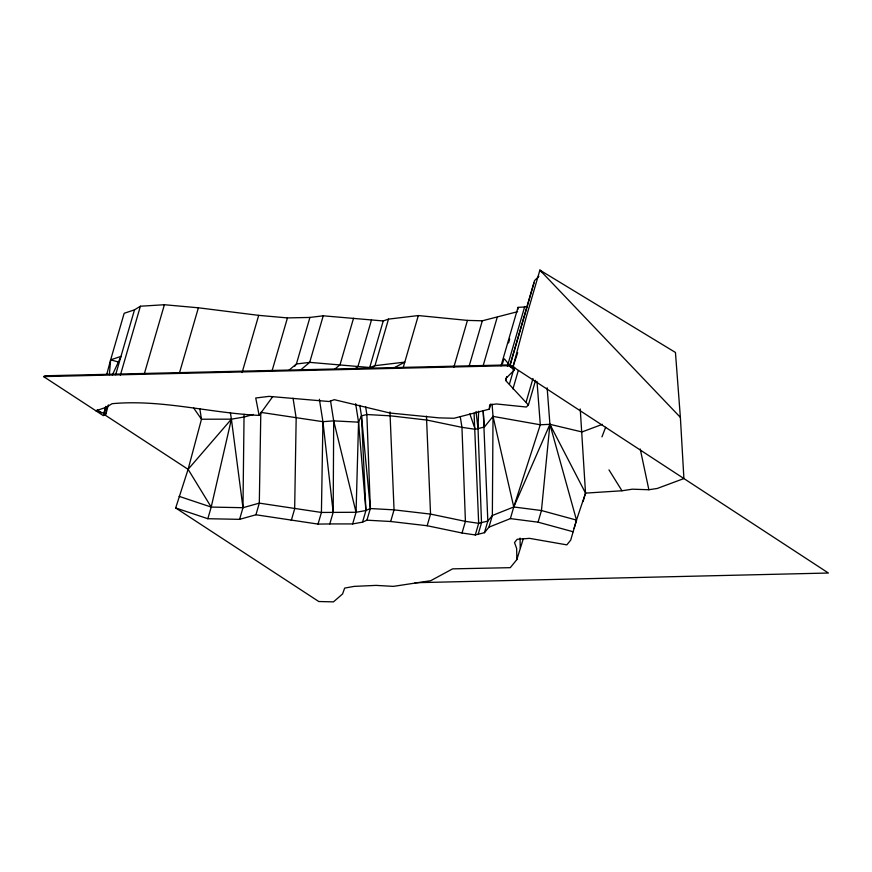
<?xml version="1.0" encoding="UTF-8"?>
<svg xmlns="http://www.w3.org/2000/svg" width="872" height="872" viewBox="0 0 872 872"><rect width="100%" height="100%" fill="white"/><g stroke="black" fill="none" stroke-linecap="round" stroke-linejoin="round"><path stroke-width="1.31" d="M199.808 408.663L201.476 419.225L188.101 469.332L175.686 507.962L207.83 518.72L239.593 519.341L255.932 514.774L318.04 524.094L329.801 523.93L333.18 512.289L333.693 420.871L330.564 401.076M492.091 404.227L493.018 416.391L492.353 515.494L488.974 527.135L484.44 532.705L475.295 534.95L462.04 532.999L427.16 525.74L390.667 521.5L366.938 520.181L362.545 522.154L352.67 523.919L329.801 523.93M239.593 519.341L242.972 507.7L244.062 414.298M319.381 399.245L322.923 421.688L321.419 512.453L318.04 524.094M352.67 523.919L356.059 512.278L358.555 422.157L355.645 403.682M478.129 534.471L481.508 522.84L478.041 428.817L478.608 411.203M106.537 407.17L105.948 413.938L103.321 415.639L43.6 376.595L45.017 375.788L510.044 364.878L828.4 573.024L415.039 582.725M109.36 374.709L110.646 359.831L124.173 313.277L134.495 309.854L140.392 306.225L164.394 304.731L198.391 307.794L258.701 315.359L287.444 317.909L309.92 317.441L323.229 315.806L383.244 320.951L388.498 319.119L418.32 315.555L467.436 320.395L482.314 320.798L517.608 311.685M108.368 404.913L105.948 413.938L95.855 410.756L106.177 407.333L112.074 403.692C161.375 399.114 209.989 413.066 259.126 415.388L255.736 398.003L269.045 396.368L329.06 401.512L334.314 399.681L389.991 413.034L439.117 417.873L453.996 418.266L489.29 409.164L489.683 404.859L496.43 403.965L526.35 407.028L528.399 405.011L535.572 380.323M517.805 309.538L518.012 307.38L527.331 306.781M547.147 387.8L549.916 424.315L541.447 510.534L538.057 522.175L510.382 518.611L488.974 527.135M528.399 405.011L505.673 380.508L506.196 378.11L514 370.393L514.763 367.788M207.83 518.72L211.209 507.079L231.407 419.16L230.361 412.554M106.875 373.968L110.646 359.831L120.968 356.408L112.401 374.938M580.24 408.957L585.526 493.116L576.501 520.104L541.447 510.534L513.761 506.97L492.353 515.494L487.83 521.064L478.673 523.309L465.419 521.369L430.539 514.099L394.046 509.858L370.328 508.54L365.924 510.523L356.059 512.278L321.419 512.453L259.311 503.133L242.972 507.7L211.209 507.079L188.101 469.332L103.746 414.189L105.806 406.472M103.714 414.167L105.785 406.461M362.545 522.154L365.924 510.523L358.555 422.157L361.466 415.846L366.861 414.527L390.58 415.846L427.073 420.086L461.953 427.345L475.207 429.286L484.363 427.04L493.018 416.391L540.291 424.773L549.916 424.315L576.501 520.104L570.713 540.106L566.844 544.869L529.522 538.351L517.172 539.299L514.513 542.569L516.66 548.499L516.856 559.573L510.273 567.672L452.612 568.86L430.692 580.719L393.37 586.376L376.061 585.385L354.097 586.387L344.658 588.088L342.576 593.963L333.453 601.876L318.771 601.517L175.686 507.962M574.092 528.476L576.501 520.104M583.117 501.476L585.526 493.116L549.916 424.315L513.761 506.97L510.382 518.611M115.66 374.688L134.495 309.854M120.38 375.102L140.392 306.225M144.381 373.608L164.394 304.731M179.512 372.78L198.391 307.794M242.089 372.54L258.701 315.359M271.955 371.2L287.444 317.909M309.92 317.441L296.404 363.995L294.812 366.175M255.932 514.774L259.311 503.133L260.815 412.369L322.923 421.688L333.693 420.871L358.555 422.157M323.229 315.806L309.702 362.36L300.317 370.208M291.281 520.475L294.66 508.834L296.175 418.07L293.047 398.264M353.552 318.204L340.026 364.758L334.815 369.118M371.516 319.861L357.989 366.414L354.86 369.03M289.101 370.099L296.404 363.995L309.702 362.36L369.717 367.504L383.244 320.951M388.498 319.119L374.971 365.673L371.843 368.289M403.278 367.33L418.32 315.555M366.938 520.181L370.328 508.54L366.861 414.527L365.608 406.603M390.667 521.5L394.046 509.858L389.958 411.878M453.843 367.188L467.436 320.395M469.103 366.284L482.314 320.798M427.16 525.74L430.539 514.099L426.452 416.118M483.219 365.477L497.193 317.386M501.019 365.869L518.012 307.38M489.29 409.164L490.794 403.965M502.501 363.678L503.635 359.776M508.55 342.881L509.673 338.979M507.384 366.273L524.748 306.486M509.597 366.414L534.514 280.642L538.852 276.348M505.673 380.508L506.806 376.606M510.207 364.91L533.991 283.029M462.04 532.999L465.419 521.369L461.953 427.345L460.285 416.783M509.433 384.105L514.349 367.199M512.954 388.912L518.24 370.72M475.295 534.95L478.673 523.309L474.074 413.197M484.44 532.705L487.83 521.064L483.252 410.886M526.176 401.883L532.966 378.492M516.856 559.573L523.244 538.929M517.685 352.735L512.987 366.796L514 370.393L504.332 358.839M601.953 436.905L605.648 427.258M259.126 415.388L272.609 396.793M188.101 469.332L231.407 419.16L244.487 416.936L253.283 414.473M43.6 376.595L508.627 365.684L510.044 364.878M392.847 368.475L404.793 362.109L374.971 365.673L369.717 367.504M602.389 424.337L581.995 431.945L549.916 424.315M585.526 493.116L621.965 490.773L632.32 489.192L648.866 489.737L657.216 488.473L683.91 478.554L680.378 417.383L675.451 352.462L539.888 270.124L526.361 316.689L512.987 366.796L511.57 367.603L508.627 365.684M538.057 522.175L573.122 531.746M110.646 359.831L118.45 362M179.076 496.332L211.209 507.079M97.272 409.949L101.566 412.761M680.378 417.383L539.888 270.124L541.512 271.988M193.693 408.042L201.476 419.225L231.407 419.16L242.972 507.7M608.983 469.877L621.965 490.773M469.845 413.906L475.207 429.286M333.693 420.871L356.059 512.278M493.018 416.391L513.761 506.97L540.291 424.773L537.01 381.5M640.233 449.004L648.866 489.737M359.798 405.284L361.466 415.846L370.328 508.54M476.014 411.519L478.041 428.817M322.923 421.688L333.18 512.289M483.132 410.821L484.363 427.04M361.466 415.846L365.924 510.523M520.061 538.089L520.235 547.932"/></g></svg>
